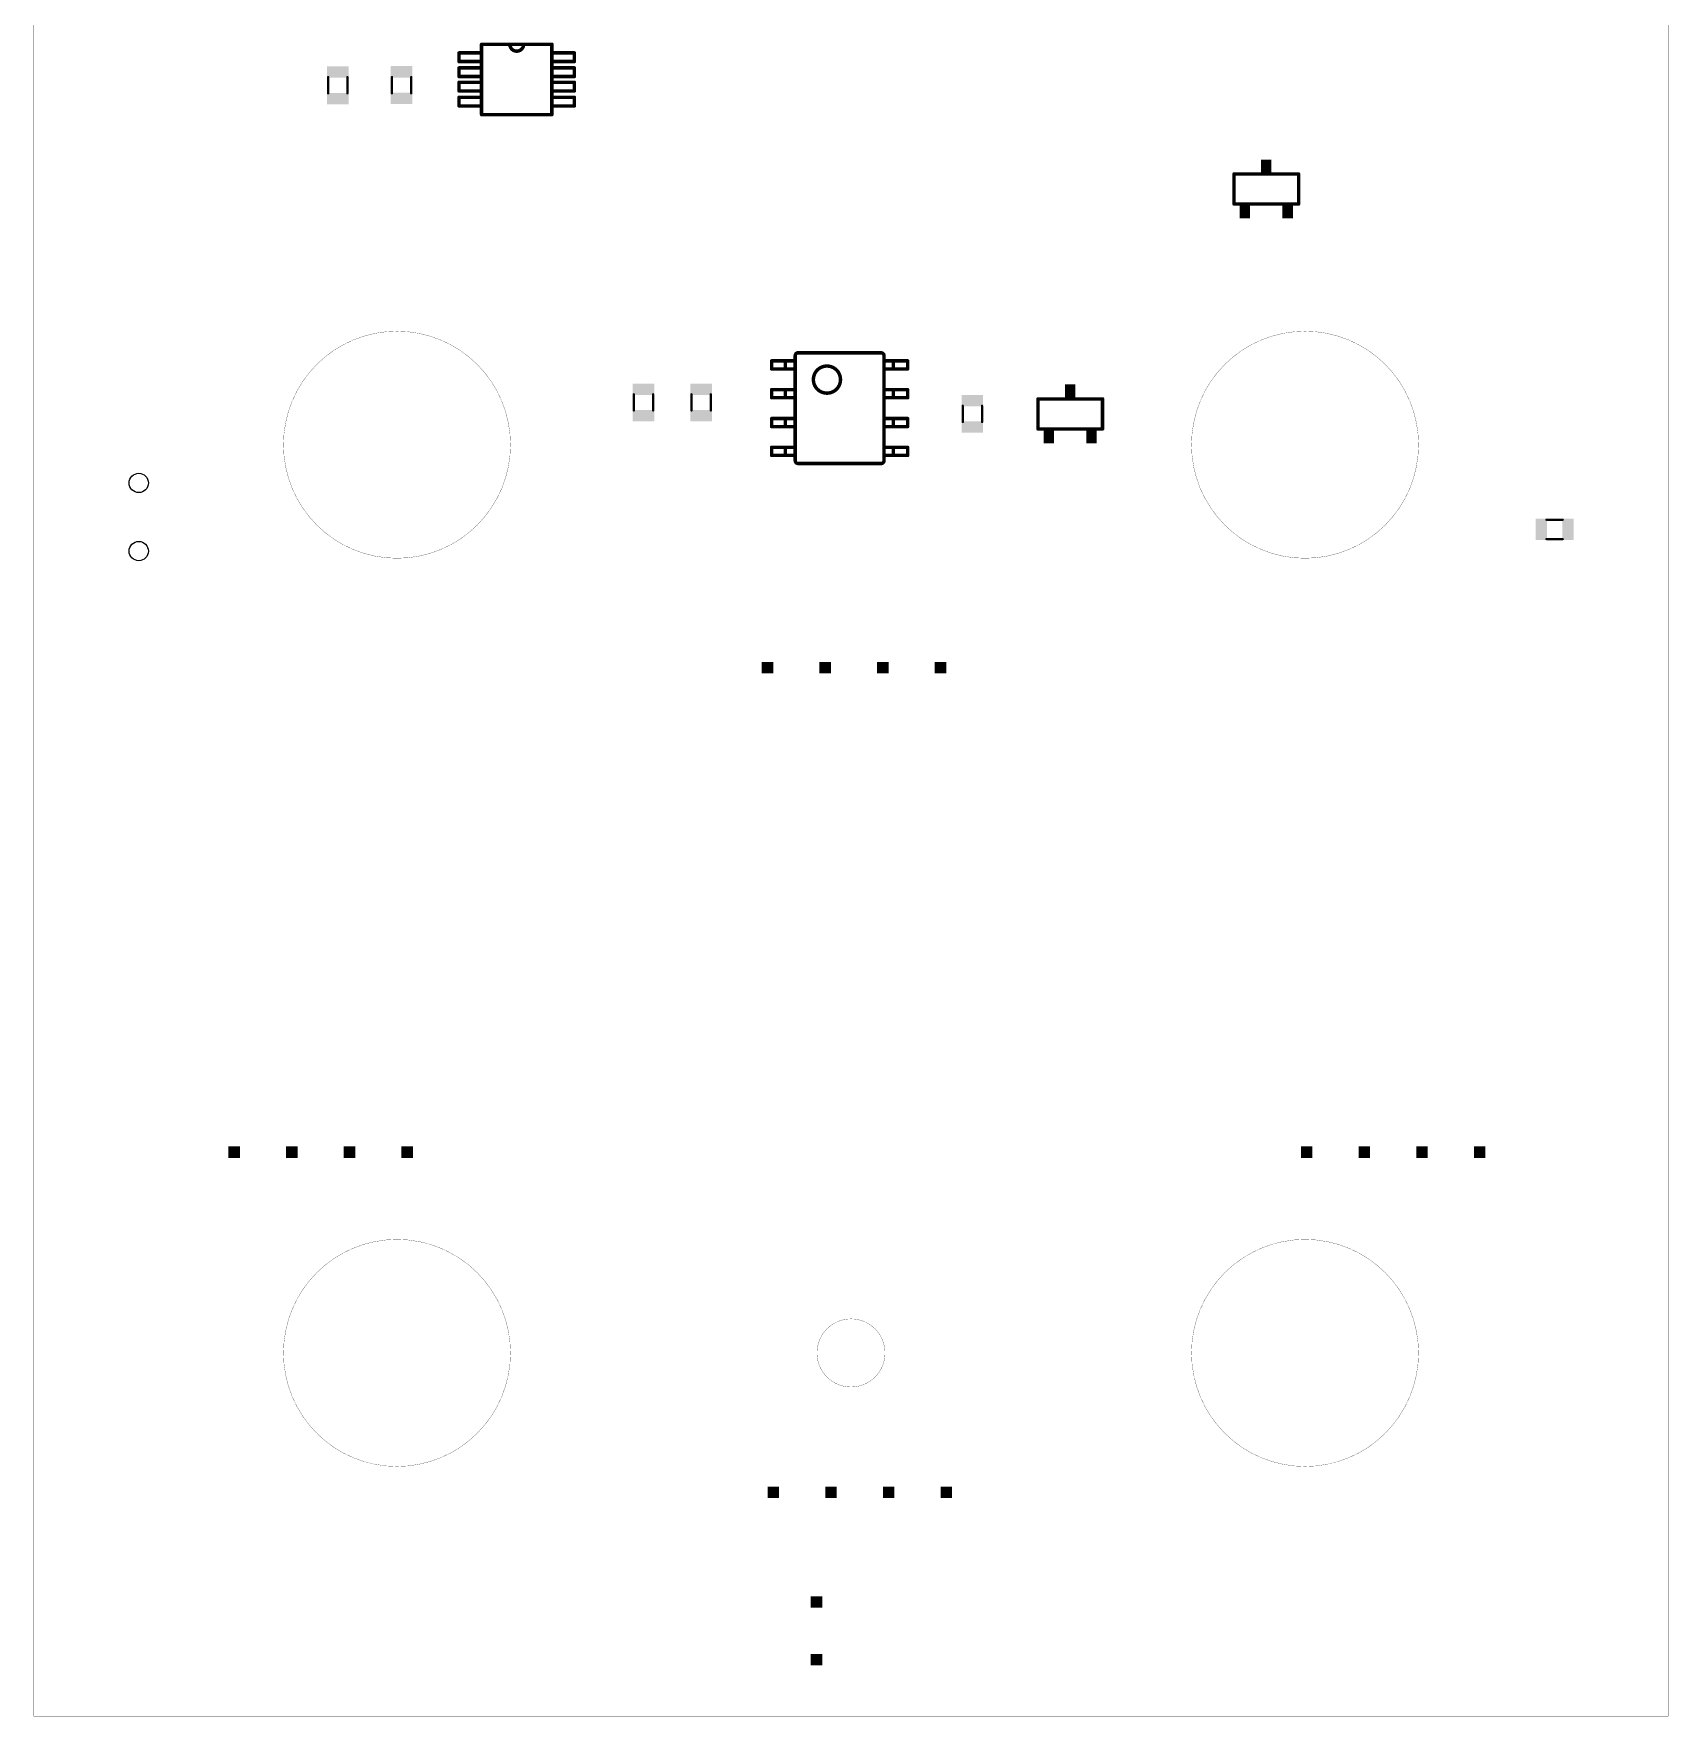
# Model space of a CAD drawing. Extents: x 2 to 74, y 3 to 153.
# Drawn here: x 2.1 to 74.1, y 3.1 to 77.2 of the extents above; entities that cross this region are included whole.
import ezdxf

# ---------------------------------------------------------------- set-up
doc = ezdxf.new("R2010")
doc.units = 0
doc.layers.add('20', color=31, linetype='CONTINUOUS')
doc.layers.add('51', color=253, linetype='CONTINUOUS')

# ---------------------------------------------------------------- blocks, each defined once
blk = doc.blocks.new('RECT')
blk.add_solid([(-0.5, -0.5), (0.5, -0.5), (-0.5, 0.5), (0.5, 0.5)])

msp = doc.modelspace()

# ---------------------------------------------------------------- linework, layer by layer
at = {"layer": '20', "const_width": 0.01}
for points in [[(2.0933, 3.0944), (2.0933, 153.0944)], [(74.0933, 153.0944), (74.0933, 3.0944)], [(74.0933, 3.0944), (2.0933, 3.0944)]]:
    msp.add_lwpolyline(points, dxfattribs=at)
at = {"layer": '20'}
for points, const_width in [([(18.0933, 54.0944, 1), (18.0933, 64.0944, 1), (18.0933, 54.0944)], 0.01), ([(58.0933, 54.0944, 1), (58.0933, 64.0944, 1), (58.0933, 54.0944)], 0.01), ([(18.0933, 14.0944, 1), (18.0933, 24.0944, 1), (18.0933, 14.0944)], 0.01), ([(58.0933, 14.0944, 1), (58.0933, 24.0944, 1), (58.0933, 14.0944)], 0.01), ([(38.0933, 17.5944, 1), (38.0933, 20.5944, 1), (38.0933, 17.5944)], 0.01), ([(2.0933, 3.0969, 1), (2.0933, 3.0919)], 0.005), ([(2.0908, 3.0944, 1), (2.0958, 3.0944)], 0.005), ([(74.0908, 3.0944, 1), (74.0958, 3.0944)], 0.005), ([(74.0933, 3.0919, 1), (74.0933, 3.0969)], 0.005)]:
    msp.add_lwpolyline(points, format="xyb", dxfattribs=dict(at, const_width=const_width))
for centre in [(6.719, 57.41), (6.719, 54.41)]:
    msp.add_circle(centre, 0.425, dxfattribs=at)
at = {"layer": '51'}
for points, const_width in [([(21.8186, 76.3524), (20.828, 76.3524)], 0.1524), ([(20.828, 76.3524), (20.828, 75.9714)], 0.1524), ([(23.0632, 76.7334), (21.8186, 76.7334)], 0.1524), ([(21.8186, 76.7334), (21.8186, 73.6346)], 0.1524), ([(21.8186, 75.9714), (21.8186, 76.3524)], 0.1524), ([(23.6728, 76.7334), (23.0632, 76.7334)], 0.1524), ([(24.9174, 76.7334), (23.6728, 76.7334)], 0.1524), ([(24.9174, 73.6346), (24.9174, 76.7334)], 0.1524), ([(24.9174, 76.3524), (24.9174, 75.9714)], 0.1524), ([(25.908, 76.3524), (24.9174, 76.3524)], 0.1524), ([(25.908, 75.9714), (25.908, 76.3524)], 0.1524), ([(20.828, 75.9714), (21.8186, 75.9714)], 0.1524), ([(21.8186, 75.692), (20.828, 75.692)], 0.1524), ([(20.828, 75.692), (20.828, 75.311)], 0.1524), ([(21.8186, 75.311), (21.8186, 75.692)], 0.1524), ([(24.9174, 75.9714), (25.908, 75.9714)], 0.1524), ([(24.9174, 75.692), (24.9174, 75.311)], 0.1524), ([(25.908, 75.692), (24.9174, 75.692)], 0.1524), ([(25.908, 75.311), (25.908, 75.692)], 0.1524), ([(15.062, 74.574), (15.062, 75.286)], 0.1016), ([(15.913, 74.574), (15.913, 75.286)], 0.1016), ([(17.869, 75.286), (17.869, 74.574)], 0.1016), ([(18.72, 75.286), (18.72, 74.574)], 0.1016), ([(20.828, 75.311), (21.8186, 75.311)], 0.1524), ([(21.8186, 75.057), (20.828, 75.057)], 0.1524), ([(20.828, 75.057), (20.828, 74.676)], 0.1524), ([(21.8186, 74.676), (21.8186, 75.057)], 0.1524), ([(24.9174, 75.311), (25.908, 75.311)], 0.1524), ([(24.9174, 75.057), (24.9174, 74.676)], 0.1524), ([(25.908, 75.057), (24.9174, 75.057)], 0.1524), ([(25.908, 74.676), (25.908, 75.057)], 0.1524), ([(20.828, 74.676), (21.8186, 74.676)], 0.1524), ([(21.8186, 74.3966), (20.828, 74.3966)], 0.1524), ([(20.828, 74.3966), (20.828, 74.0156)], 0.1524), ([(21.8186, 74.0156), (21.8186, 74.3966)], 0.1524), ([(24.9174, 74.676), (25.908, 74.676)], 0.1524), ([(24.9174, 74.3966), (24.9174, 74.0156)], 0.1524), ([(25.908, 74.3966), (24.9174, 74.3966)], 0.1524), ([(25.908, 74.0156), (25.908, 74.3966)], 0.1524), ([(20.828, 74.0156), (21.8186, 74.0156)], 0.1524), ([(21.8186, 73.6346), (24.9174, 73.6346)], 0.1524), ([(24.9174, 74.0156), (25.908, 74.0156)], 0.1524), ([(54.9656, 69.6976), (54.9656, 71.0184)], 0.1524), ([(54.9656, 71.0184), (57.8104, 71.0184)], 0.1524), ([(57.8104, 71.0184), (57.8104, 69.6976)], 0.1524), ([(57.8104, 69.6976), (54.9656, 69.6976)], 0.1524), ([(35.6362, 62.7888), (35.6362, 63.0174)], 0.1524), ([(35.7632, 63.1444), (39.4208, 63.1444)], 0.1524), ([(39.5478, 62.7888), (39.5478, 63.0174)], 0.1524), ([(34.5948, 62.4332), (34.5948, 62.7888)], 0.1524), ([(34.5948, 62.7888), (35.2044, 62.7888)], 0.1524), ([(34.5948, 62.4332), (35.2044, 62.4332)], 0.1524), ([(35.2044, 62.7888), (35.6362, 62.7888)], 0.1524), ([(35.2044, 62.4332), (35.2044, 62.7888)], 0.1524), ([(35.2044, 62.4332), (35.6362, 62.4332)], 0.1524), ([(35.6362, 62.4332), (35.6362, 62.7888)], 0.1524), ([(35.6362, 61.5188), (35.6362, 62.4332)], 0.1524), ([(39.5478, 62.7888), (39.9542, 62.7888)], 0.1524), ([(39.5478, 62.4332), (39.5478, 62.7888)], 0.1524), ([(39.5478, 61.5188), (39.5478, 62.4332)], 0.1524), ([(39.5478, 62.4332), (39.9542, 62.4332)], 0.1524), ([(39.9542, 62.7888), (40.5892, 62.7888)], 0.1524), ([(39.9542, 62.4332), (39.9542, 62.7888)], 0.1524), ([(39.9542, 62.4332), (40.5892, 62.4332)], 0.1524), ([(40.5892, 62.4332), (40.5892, 62.7888)], 0.1524), ([(34.5948, 61.1632), (34.5948, 61.5188)], 0.1524), ([(34.5948, 61.5188), (35.2044, 61.5188)], 0.1524), ([(35.2044, 61.5188), (35.6362, 61.5188)], 0.1524), ([(35.2044, 61.1632), (35.2044, 61.5188)], 0.1524), ([(35.6362, 61.1632), (35.6362, 61.5188)], 0.1524), ([(39.5478, 61.5188), (39.9542, 61.5188)], 0.1524), ([(39.5478, 61.1632), (39.5478, 61.5188)], 0.1524), ([(39.9542, 61.5188), (40.5892, 61.5188)], 0.1524), ([(39.9542, 61.1632), (39.9542, 61.5188)], 0.1524), ([(40.5892, 61.1632), (40.5892, 61.5188)], 0.1524), ([(28.524, 60.604), (28.524, 61.316)], 0.1016), ([(29.375, 60.604), (29.375, 61.316)], 0.1016), ([(31.064, 60.604), (31.064, 61.316)], 0.1016), ([(31.915, 60.604), (31.915, 61.316)], 0.1016), ([(34.5948, 61.1632), (35.2044, 61.1632)], 0.1524), ([(35.2044, 61.1632), (35.6362, 61.1632)], 0.1524), ([(35.6362, 60.2488), (35.6362, 61.1632)], 0.1524), ([(39.5478, 60.2488), (39.5478, 61.1632)], 0.1524), ([(39.5478, 61.1632), (39.9542, 61.1632)], 0.1524), ([(39.9542, 61.1632), (40.5892, 61.1632)], 0.1524), ([(43.015, 60.808), (43.015, 60.096)], 0.1016), ([(43.866, 60.808), (43.866, 60.096)], 0.1016), ([(46.3296, 59.7916), (46.3296, 61.1124)], 0.1524), ([(46.3296, 61.1124), (49.1744, 61.1124)], 0.1524), ([(49.1744, 61.1124), (49.1744, 59.7916)], 0.1524), ([(34.5948, 59.8932), (34.5948, 60.2488)], 0.1524), ([(34.5948, 60.2488), (35.2044, 60.2488)], 0.1524), ([(35.2044, 60.2488), (35.6362, 60.2488)], 0.1524), ([(35.2044, 59.8932), (35.2044, 60.2488)], 0.1524), ([(35.6362, 59.8932), (35.6362, 60.2488)], 0.1524), ([(39.5478, 60.2488), (39.9542, 60.2488)], 0.1524), ([(39.5478, 59.8932), (39.5478, 60.2488)], 0.1524), ([(39.9542, 60.2488), (40.5892, 60.2488)], 0.1524), ([(39.9542, 59.8932), (39.9542, 60.2488)], 0.1524), ([(40.5892, 59.8932), (40.5892, 60.2488)], 0.1524), ([(34.5948, 59.8932), (35.2044, 59.8932)], 0.1524), ([(35.2044, 59.8932), (35.6362, 59.8932)], 0.1524), ([(35.6362, 58.9788), (35.6362, 59.8932)], 0.1524), ([(39.5478, 58.9788), (39.5478, 59.8932)], 0.1524), ([(39.5478, 59.8932), (39.9542, 59.8932)], 0.1524), ([(39.9542, 59.8932), (40.5892, 59.8932)], 0.1524), ([(49.1744, 59.7916), (46.3296, 59.7916)], 0.1524), ([(34.5948, 58.6232), (34.5948, 58.9788)], 0.1524), ([(34.5948, 58.9788), (35.2044, 58.9788)], 0.1524), ([(34.5948, 58.6232), (35.2044, 58.6232)], 0.1524), ([(35.2044, 58.9788), (35.6362, 58.9788)], 0.1524), ([(35.2044, 58.6232), (35.2044, 58.9788)], 0.1524), ([(35.2044, 58.6232), (35.6362, 58.6232)], 0.1524), ([(35.6362, 58.6232), (35.6362, 58.9788)], 0.1524), ([(35.6362, 58.3946), (35.6362, 58.6232)], 0.1524), ([(39.5478, 58.9788), (39.9542, 58.9788)], 0.1524), ([(39.5478, 58.6232), (39.5478, 58.9788)], 0.1524), ([(39.5478, 58.3946), (39.5478, 58.6232)], 0.1524), ([(39.5478, 58.6232), (39.9542, 58.6232)], 0.1524), ([(39.9542, 58.9788), (40.5892, 58.9788)], 0.1524), ([(39.9542, 58.6232), (39.9542, 58.9788)], 0.1524), ([(39.9542, 58.6232), (40.5892, 58.6232)], 0.1524), ([(40.5892, 58.6232), (40.5892, 58.9788)], 0.1524), ([(35.7632, 58.2676), (39.4208, 58.2676)], 0.1524), ([(69.444, 55.791), (68.732, 55.791)], 0.1016), ([(69.444, 54.94), (68.732, 54.94)], 0.1016)]:
    msp.add_lwpolyline(points, dxfattribs=dict(at, const_width=const_width))
for points, const_width in [([(20.828, 76.3905, 1), (20.828, 76.3143)], 0.0762), ([(20.8661, 76.3524, 1), (20.7899, 76.3524)], 0.0762), ([(21.8186, 76.7715, 1), (21.8186, 76.6953)], 0.0762), ([(21.8567, 76.7334, 1), (21.7805, 76.7334)], 0.0762), ([(21.8567, 76.3524, 1), (21.7805, 76.3524)], 0.0762), ([(21.8186, 76.3143, 1), (21.8186, 76.3905)], 0.0762), ([(23.0632, 76.7715, 1), (23.0632, 76.6953)], 0.0762), ([(23.0632, 76.7334, 1), (23.6728, 76.7334)], 0.1524), ([(23.1013, 76.7334, 1), (23.0251, 76.7334)], 0.0762), ([(23.0632, 76.6953, 1), (23.0632, 76.7715)], 0.0762), ([(23.6728, 76.7715, 1), (23.6728, 76.6953)], 0.0762), ([(23.7109, 76.7334, 1), (23.6347, 76.7334)], 0.0762), ([(23.6728, 76.6953, 1), (23.6728, 76.7715)], 0.0762), ([(24.9555, 76.7334, 1), (24.8793, 76.7334)], 0.0762), ([(24.9555, 76.3524, 1), (24.8793, 76.3524)], 0.0762), ([(24.9174, 76.3905, 1), (24.9174, 76.3143)], 0.0762), ([(24.9174, 76.6953, 1), (24.9174, 76.7715)], 0.0762), ([(25.9461, 76.3524, 1), (25.8699, 76.3524)], 0.0762), ([(25.908, 76.3143, 1), (25.908, 76.3905)], 0.0762), ([(20.828, 76.0095, 1), (20.828, 75.9333)], 0.0762), ([(20.7899, 75.9714, 1), (20.8661, 75.9714)], 0.0762), ([(20.828, 75.7301, 1), (20.828, 75.6539)], 0.0762), ([(20.8661, 75.692, 1), (20.7899, 75.692)], 0.0762), ([(21.7805, 75.9714, 1), (21.8567, 75.9714)], 0.0762), ([(21.8567, 75.692, 1), (21.7805, 75.692)], 0.0762), ([(21.8186, 75.9333, 1), (21.8186, 76.0095)], 0.0762), ([(21.8186, 75.6539, 1), (21.8186, 75.7301)], 0.0762), ([(24.9174, 76.0095, 1), (24.9174, 75.9333)], 0.0762), ([(24.8793, 75.9714, 1), (24.9555, 75.9714)], 0.0762), ([(24.9555, 75.692, 1), (24.8793, 75.692)], 0.0762), ([(24.9174, 75.7301, 1), (24.9174, 75.6539)], 0.0762), ([(25.8699, 75.9714, 1), (25.9461, 75.9714)], 0.0762), ([(25.9461, 75.692, 1), (25.8699, 75.692)], 0.0762), ([(25.908, 75.9333, 1), (25.908, 76.0095)], 0.0762), ([(25.908, 75.6539, 1), (25.908, 75.7301)], 0.0762), ([(15.0874, 75.286, 1), (15.0366, 75.286)], 0.0508), ([(15.9384, 75.286, 1), (15.8876, 75.286)], 0.0508), ([(17.8944, 75.286, 1), (17.8436, 75.286)], 0.0508), ([(18.7454, 75.286, 1), (18.6946, 75.286)], 0.0508), ([(20.828, 75.3491, 1), (20.828, 75.2729)], 0.0762), ([(20.7899, 75.311, 1), (20.8661, 75.311)], 0.0762), ([(20.828, 75.0951, 1), (20.828, 75.0189)], 0.0762), ([(20.8661, 75.057, 1), (20.7899, 75.057)], 0.0762), ([(21.7805, 75.311, 1), (21.8567, 75.311)], 0.0762), ([(21.8567, 75.057, 1), (21.7805, 75.057)], 0.0762), ([(21.8186, 75.2729, 1), (21.8186, 75.3491)], 0.0762), ([(21.8186, 75.0189, 1), (21.8186, 75.0951)], 0.0762), ([(24.9174, 75.3491, 1), (24.9174, 75.2729)], 0.0762), ([(24.8793, 75.311, 1), (24.9555, 75.311)], 0.0762), ([(24.9555, 75.057, 1), (24.8793, 75.057)], 0.0762), ([(24.9174, 75.0951, 1), (24.9174, 75.0189)], 0.0762), ([(25.8699, 75.311, 1), (25.9461, 75.311)], 0.0762), ([(25.9461, 75.057, 1), (25.8699, 75.057)], 0.0762), ([(25.908, 75.2729, 1), (25.908, 75.3491)], 0.0762), ([(25.908, 75.0189, 1), (25.908, 75.0951)], 0.0762), ([(15.0366, 74.574, 1), (15.0874, 74.574)], 0.0508), ([(15.8876, 74.574, 1), (15.9384, 74.574)], 0.0508), ([(17.8436, 74.574, 1), (17.8944, 74.574)], 0.0508), ([(18.6946, 74.574, 1), (18.7454, 74.574)], 0.0508), ([(20.828, 74.7141, 1), (20.828, 74.6379)], 0.0762), ([(20.7899, 74.676, 1), (20.8661, 74.676)], 0.0762), ([(20.828, 74.4347, 1), (20.828, 74.3585)], 0.0762), ([(20.8661, 74.3966, 1), (20.7899, 74.3966)], 0.0762), ([(21.7805, 74.676, 1), (21.8567, 74.676)], 0.0762), ([(21.8567, 74.3966, 1), (21.7805, 74.3966)], 0.0762), ([(21.8186, 74.6379, 1), (21.8186, 74.7141)], 0.0762), ([(21.8186, 74.3585, 1), (21.8186, 74.4347)], 0.0762), ([(24.9174, 74.7141, 1), (24.9174, 74.6379)], 0.0762), ([(24.8793, 74.676, 1), (24.9555, 74.676)], 0.0762), ([(24.9555, 74.3966, 1), (24.8793, 74.3966)], 0.0762), ([(24.9174, 74.4347, 1), (24.9174, 74.3585)], 0.0762), ([(25.8699, 74.676, 1), (25.9461, 74.676)], 0.0762), ([(25.9461, 74.3966, 1), (25.8699, 74.3966)], 0.0762), ([(25.908, 74.6379, 1), (25.908, 74.7141)], 0.0762), ([(25.908, 74.3585, 1), (25.908, 74.4347)], 0.0762), ([(20.828, 74.0537, 1), (20.828, 73.9775)], 0.0762), ([(20.7899, 74.0156, 1), (20.8661, 74.0156)], 0.0762), ([(21.7805, 74.0156, 1), (21.8567, 74.0156)], 0.0762), ([(21.8186, 73.6727, 1), (21.8186, 73.5965)], 0.0762), ([(21.7805, 73.6346, 1), (21.8567, 73.6346)], 0.0762), ([(21.8186, 73.9775, 1), (21.8186, 74.0537)], 0.0762), ([(24.9174, 74.0537, 1), (24.9174, 73.9775)], 0.0762), ([(24.8793, 74.0156, 1), (24.9555, 74.0156)], 0.0762), ([(24.8793, 73.6346, 1), (24.9555, 73.6346)], 0.0762), ([(24.9174, 73.5965, 1), (24.9174, 73.6727)], 0.0762), ([(25.8699, 74.0156, 1), (25.9461, 74.0156)], 0.0762), ([(25.908, 73.9775, 1), (25.908, 74.0537)], 0.0762), ([(55.0037, 71.0184, 1), (54.9275, 71.0184)], 0.0762), ([(54.9656, 71.0565, 1), (54.9656, 70.9803)], 0.0762), ([(57.8485, 71.0184, 1), (57.7723, 71.0184)], 0.0762), ([(57.8104, 70.9803, 1), (57.8104, 71.0565)], 0.0762), ([(54.9656, 69.7357, 1), (54.9656, 69.6595)], 0.0762), ([(54.9275, 69.6976, 1), (55.0037, 69.6976)], 0.0762), ([(57.7723, 69.6976, 1), (57.8485, 69.6976)], 0.0762), ([(57.8104, 69.6595, 1), (57.8104, 69.7357)], 0.0762), ([(35.7632, 63.1444, 0.4091), (35.6362, 63.0174)], 0.1524), ([(35.6743, 63.0174, 1), (35.5981, 63.0174)], 0.0762), ([(35.5981, 63.0177, 1), (35.6743, 63.0171)], 0.0762), ([(35.7632, 63.1825, 1), (35.7632, 63.1063)], 0.0762), ([(35.7635, 63.1063, 1), (35.7629, 63.1825)], 0.0762), ([(39.5478, 63.0174, 0.4091), (39.4208, 63.1444)], 0.1524), ([(39.4211, 63.1825, 1), (39.4205, 63.1063)], 0.0762), ([(39.4208, 63.1063, 1), (39.4208, 63.1825)], 0.0762), ([(39.5859, 63.0174, 1), (39.5097, 63.0174)], 0.0762), ([(39.5097, 63.0171, 1), (39.5859, 63.0177)], 0.0762), ([(34.6329, 62.7888, 1), (34.5567, 62.7888)], 0.0762), ([(34.5948, 62.8269, 1), (34.5948, 62.7507)], 0.0762), ([(34.5948, 62.4713, 1), (34.5948, 62.3951)], 0.0762), ([(34.5567, 62.4332, 1), (34.6329, 62.4332)], 0.0762), ([(35.2044, 62.8269, 1), (35.2044, 62.7507)], 0.0762), ([(35.2425, 62.7888, 1), (35.1663, 62.7888)], 0.0762), ([(35.2044, 62.4713, 1), (35.2044, 62.3951)], 0.0762), ([(35.1663, 62.4332, 1), (35.2425, 62.4332)], 0.0762), ([(35.2044, 62.7507, 1), (35.2044, 62.8269)], 0.0762), ([(35.2044, 62.3951, 1), (35.2044, 62.4713)], 0.0762), ([(35.6743, 62.7888, 1), (35.5981, 62.7888)], 0.0762), ([(35.5981, 62.7888, 1), (35.6743, 62.7888)], 0.0762), ([(35.6743, 62.4332, 1), (35.5981, 62.4332)], 0.0762), ([(35.5981, 62.4332, 1), (35.6743, 62.4332)], 0.0762), ([(35.6362, 62.7507, 1), (35.6362, 62.8269)], 0.0762), ([(35.6362, 62.3951, 1), (35.6362, 62.4713)], 0.0762), ([(37.0332, 62.5602, 1), (37.0332, 61.3664)], 0.1524), ([(37.0332, 61.3664, 1), (37.0332, 62.5602)], 0.1524), ([(37.0332, 62.5983, 1), (37.0332, 62.5221)], 0.0762), ([(37.0332, 62.5221, 1), (37.0332, 62.5983)], 0.0762), ([(39.5478, 62.8269, 1), (39.5478, 62.7507)], 0.0762), ([(39.5859, 62.7888, 1), (39.5097, 62.7888)], 0.0762), ([(39.5097, 62.7888, 1), (39.5859, 62.7888)], 0.0762), ([(39.5859, 62.4332, 1), (39.5097, 62.4332)], 0.0762), ([(39.5478, 62.4713, 1), (39.5478, 62.3951)], 0.0762), ([(39.5097, 62.4332, 1), (39.5859, 62.4332)], 0.0762), ([(39.9542, 62.8269, 1), (39.9542, 62.7507)], 0.0762), ([(39.9923, 62.7888, 1), (39.9161, 62.7888)], 0.0762), ([(39.9542, 62.4713, 1), (39.9542, 62.3951)], 0.0762), ([(39.9161, 62.4332, 1), (39.9923, 62.4332)], 0.0762), ([(39.9542, 62.7507, 1), (39.9542, 62.8269)], 0.0762), ([(39.9542, 62.3951, 1), (39.9542, 62.4713)], 0.0762), ([(40.6273, 62.7888, 1), (40.5511, 62.7888)], 0.0762), ([(40.5511, 62.4332, 1), (40.6273, 62.4332)], 0.0762), ([(40.5892, 62.7507, 1), (40.5892, 62.8269)], 0.0762), ([(40.5892, 62.3951, 1), (40.5892, 62.4713)], 0.0762), ([(34.6329, 61.5188, 1), (34.5567, 61.5188)], 0.0762), ([(34.5948, 61.5569, 1), (34.5948, 61.4807)], 0.0762), ([(35.2044, 61.5569, 1), (35.2044, 61.4807)], 0.0762), ([(35.2425, 61.5188, 1), (35.1663, 61.5188)], 0.0762), ([(35.2044, 61.4807, 1), (35.2044, 61.5569)], 0.0762), ([(35.6743, 61.5188, 1), (35.5981, 61.5188)], 0.0762), ([(35.5981, 61.5188, 1), (35.6743, 61.5188)], 0.0762), ([(35.6362, 61.4807, 1), (35.6362, 61.5569)], 0.0762), ([(39.5478, 61.5569, 1), (39.5478, 61.4807)], 0.0762), ([(39.5859, 61.5188, 1), (39.5097, 61.5188)], 0.0762), ([(39.5097, 61.5188, 1), (39.5859, 61.5188)], 0.0762), ([(39.9542, 61.5569, 1), (39.9542, 61.4807)], 0.0762), ([(39.9923, 61.5188, 1), (39.9161, 61.5188)], 0.0762), ([(39.9542, 61.4807, 1), (39.9542, 61.5569)], 0.0762), ([(40.6273, 61.5188, 1), (40.5511, 61.5188)], 0.0762), ([(40.5892, 61.4807, 1), (40.5892, 61.5569)], 0.0762), ([(28.5494, 61.316, 1), (28.4986, 61.316)], 0.0508), ([(29.4004, 61.316, 1), (29.3496, 61.316)], 0.0508), ([(31.0894, 61.316, 1), (31.0386, 61.316)], 0.0508), ([(31.9404, 61.316, 1), (31.8896, 61.316)], 0.0508), ([(34.5948, 61.2013, 1), (34.5948, 61.1251)], 0.0762), ([(34.5567, 61.1632, 1), (34.6329, 61.1632)], 0.0762), ([(35.2044, 61.2013, 1), (35.2044, 61.1251)], 0.0762), ([(35.1663, 61.1632, 1), (35.2425, 61.1632)], 0.0762), ([(35.2044, 61.1251, 1), (35.2044, 61.2013)], 0.0762), ([(35.6743, 61.1632, 1), (35.5981, 61.1632)], 0.0762), ([(35.5981, 61.1632, 1), (35.6743, 61.1632)], 0.0762), ([(35.6362, 61.1251, 1), (35.6362, 61.2013)], 0.0762), ([(37.0332, 61.4045, 1), (37.0332, 61.3283)], 0.0762), ([(37.0332, 61.3283, 1), (37.0332, 61.4045)], 0.0762), ([(39.5859, 61.1632, 1), (39.5097, 61.1632)], 0.0762), ([(39.5478, 61.2013, 1), (39.5478, 61.1251)], 0.0762), ([(39.5097, 61.1632, 1), (39.5859, 61.1632)], 0.0762), ([(39.9542, 61.2013, 1), (39.9542, 61.1251)], 0.0762), ([(39.9161, 61.1632, 1), (39.9923, 61.1632)], 0.0762), ([(39.9542, 61.1251, 1), (39.9542, 61.2013)], 0.0762), ([(40.5511, 61.1632, 1), (40.6273, 61.1632)], 0.0762), ([(40.5892, 61.1251, 1), (40.5892, 61.2013)], 0.0762), ([(43.0404, 60.808, 1), (42.9896, 60.808)], 0.0508), ([(43.8914, 60.808, 1), (43.8406, 60.808)], 0.0508), ([(46.3677, 61.1124, 1), (46.2915, 61.1124)], 0.0762), ([(46.3296, 61.1505, 1), (46.3296, 61.0743)], 0.0762), ([(49.2125, 61.1124, 1), (49.1363, 61.1124)], 0.0762), ([(49.1744, 61.0743, 1), (49.1744, 61.1505)], 0.0762), ([(28.4986, 60.604, 1), (28.5494, 60.604)], 0.0508), ([(29.3496, 60.604, 1), (29.4004, 60.604)], 0.0508), ([(31.0386, 60.604, 1), (31.0894, 60.604)], 0.0508), ([(31.8896, 60.604, 1), (31.9404, 60.604)], 0.0508), ([(34.6329, 60.2488, 1), (34.5567, 60.2488)], 0.0762), ([(34.5948, 60.2869, 1), (34.5948, 60.2107)], 0.0762), ([(35.2044, 60.2869, 1), (35.2044, 60.2107)], 0.0762), ([(35.2425, 60.2488, 1), (35.1663, 60.2488)], 0.0762), ([(35.2044, 60.2107, 1), (35.2044, 60.2869)], 0.0762), ([(35.6743, 60.2488, 1), (35.5981, 60.2488)], 0.0762), ([(35.5981, 60.2488, 1), (35.6743, 60.2488)], 0.0762), ([(35.6362, 60.2107, 1), (35.6362, 60.2869)], 0.0762), ([(39.5478, 60.2869, 1), (39.5478, 60.2107)], 0.0762), ([(39.5859, 60.2488, 1), (39.5097, 60.2488)], 0.0762), ([(39.5097, 60.2488, 1), (39.5859, 60.2488)], 0.0762), ([(39.9542, 60.2869, 1), (39.9542, 60.2107)], 0.0762), ([(39.9923, 60.2488, 1), (39.9161, 60.2488)], 0.0762), ([(39.9542, 60.2107, 1), (39.9542, 60.2869)], 0.0762), ([(40.6273, 60.2488, 1), (40.5511, 60.2488)], 0.0762), ([(40.5892, 60.2107, 1), (40.5892, 60.2869)], 0.0762), ([(42.9896, 60.096, 1), (43.0404, 60.096)], 0.0508), ([(43.8406, 60.096, 1), (43.8914, 60.096)], 0.0508), ([(34.5948, 59.9313, 1), (34.5948, 59.8551)], 0.0762), ([(34.5567, 59.8932, 1), (34.6329, 59.8932)], 0.0762), ([(35.2044, 59.9313, 1), (35.2044, 59.8551)], 0.0762), ([(35.1663, 59.8932, 1), (35.2425, 59.8932)], 0.0762), ([(35.2044, 59.8551, 1), (35.2044, 59.9313)], 0.0762), ([(35.6743, 59.8932, 1), (35.5981, 59.8932)], 0.0762), ([(35.5981, 59.8932, 1), (35.6743, 59.8932)], 0.0762), ([(35.6362, 59.8551, 1), (35.6362, 59.9313)], 0.0762), ([(39.5859, 59.8932, 1), (39.5097, 59.8932)], 0.0762), ([(39.5478, 59.9313, 1), (39.5478, 59.8551)], 0.0762), ([(39.5097, 59.8932, 1), (39.5859, 59.8932)], 0.0762), ([(39.9542, 59.9313, 1), (39.9542, 59.8551)], 0.0762), ([(39.9161, 59.8932, 1), (39.9923, 59.8932)], 0.0762), ([(39.9542, 59.8551, 1), (39.9542, 59.9313)], 0.0762), ([(40.5511, 59.8932, 1), (40.6273, 59.8932)], 0.0762), ([(40.5892, 59.8551, 1), (40.5892, 59.9313)], 0.0762), ([(46.3296, 59.8297, 1), (46.3296, 59.7535)], 0.0762), ([(46.2915, 59.7916, 1), (46.3677, 59.7916)], 0.0762), ([(49.1363, 59.7916, 1), (49.2125, 59.7916)], 0.0762), ([(49.1744, 59.7535, 1), (49.1744, 59.8297)], 0.0762), ([(34.6329, 58.9788, 1), (34.5567, 58.9788)], 0.0762), ([(34.5948, 59.0169, 1), (34.5948, 58.9407)], 0.0762), ([(34.5948, 58.6613, 1), (34.5948, 58.5851)], 0.0762), ([(34.5567, 58.6232, 1), (34.6329, 58.6232)], 0.0762), ([(35.2044, 59.0169, 1), (35.2044, 58.9407)], 0.0762), ([(35.2425, 58.9788, 1), (35.1663, 58.9788)], 0.0762), ([(35.2044, 58.6613, 1), (35.2044, 58.5851)], 0.0762), ([(35.1663, 58.6232, 1), (35.2425, 58.6232)], 0.0762), ([(35.2044, 58.9407, 1), (35.2044, 59.0169)], 0.0762), ([(35.2044, 58.5851, 1), (35.2044, 58.6613)], 0.0762), ([(35.6743, 58.9788, 1), (35.5981, 58.9788)], 0.0762), ([(35.5981, 58.9788, 1), (35.6743, 58.9788)], 0.0762), ([(35.6743, 58.6232, 1), (35.5981, 58.6232)], 0.0762), ([(35.5981, 58.6232, 1), (35.6743, 58.6232)], 0.0762), ([(35.6362, 58.9407, 1), (35.6362, 59.0169)], 0.0762), ([(35.6362, 58.5851, 1), (35.6362, 58.6613)], 0.0762), ([(39.5478, 59.0169, 1), (39.5478, 58.9407)], 0.0762), ([(39.5859, 58.9788, 1), (39.5097, 58.9788)], 0.0762), ([(39.5097, 58.9788, 1), (39.5859, 58.9788)], 0.0762), ([(39.5859, 58.6232, 1), (39.5097, 58.6232)], 0.0762), ([(39.5478, 58.6613, 1), (39.5478, 58.5851)], 0.0762), ([(39.5097, 58.6232, 1), (39.5859, 58.6232)], 0.0762), ([(39.9542, 59.0169, 1), (39.9542, 58.9407)], 0.0762), ([(39.9923, 58.9788, 1), (39.9161, 58.9788)], 0.0762), ([(39.9542, 58.6613, 1), (39.9542, 58.5851)], 0.0762), ([(39.9161, 58.6232, 1), (39.9923, 58.6232)], 0.0762), ([(39.9542, 58.9407, 1), (39.9542, 59.0169)], 0.0762), ([(39.9542, 58.5851, 1), (39.9542, 58.6613)], 0.0762), ([(40.6273, 58.9788, 1), (40.5511, 58.9788)], 0.0762), ([(40.5511, 58.6232, 1), (40.6273, 58.6232)], 0.0762), ([(40.5892, 58.9407, 1), (40.5892, 59.0169)], 0.0762), ([(40.5892, 58.5851, 1), (40.5892, 58.6613)], 0.0762), ([(35.6362, 58.3946, 0.4091), (35.7632, 58.2676)], 0.1524), ([(35.6743, 58.3949, 1), (35.5981, 58.3943)], 0.0762), ([(35.5981, 58.3946, 1), (35.6743, 58.3946)], 0.0762), ([(35.7632, 58.3057, 1), (35.7632, 58.2295)], 0.0762), ([(35.7629, 58.2295, 1), (35.7635, 58.3057)], 0.0762), ([(39.4208, 58.2676, 0.4091), (39.5478, 58.3946)], 0.1524), ([(39.4205, 58.3057, 1), (39.4211, 58.2295)], 0.0762), ([(39.4208, 58.2295, 1), (39.4208, 58.3057)], 0.0762), ([(39.5859, 58.3943, 1), (39.5097, 58.3949)], 0.0762), ([(39.5097, 58.3946, 1), (39.5859, 58.3946)], 0.0762), ([(68.732, 55.8164, 1), (68.732, 55.7656)], 0.0508), ([(69.444, 55.7656, 1), (69.444, 55.8164)], 0.0508), ([(68.732, 54.9654, 1), (68.732, 54.9146)], 0.0508), ([(69.444, 54.9146, 1), (69.444, 54.9654)], 0.0508)]:
    msp.add_lwpolyline(points, format="xyb", dxfattribs=dict(at, const_width=const_width))

# ---------------------------------------------------------------- block references
for p, xscale, yscale, rotation in [((15.4889, 75.5102), 0.5001, 0.95, 90), ((18.2931, 75.5182), 0.5001, 0.95, 270), ((15.4889, 74.3419), 0.5001, 0.95, 90), ((18.2931, 74.3498), 0.5001, 0.95, 270), ((28.9509, 61.5403), 0.5001, 0.95, 90), ((31.4909, 61.5403), 0.5001, 0.95, 90), ((43.4391, 61.0402), 0.5001, 0.95, 270), ((28.9509, 60.3719), 0.5001, 0.95, 90), ((31.4909, 60.3719), 0.5001, 0.95, 90), ((43.4391, 59.8718), 0.5001, 0.95, 270), ((68.5078, 55.3669), 0.5001, 0.95, 180), ((69.6762, 55.3669), 0.5001, 0.95, 180), ((34.417, 49.276), 0.508, 0.508, 180), ((36.957, 49.276), 0.508, 0.508, 180), ((39.497, 49.276), 0.508, 0.508, 180), ((42.037, 49.276), 0.508, 0.508, 180), ((10.922, 27.94), 0.508, 0.508, 180), ((13.462, 27.94), 0.508, 0.508, 180), ((16.002, 27.94), 0.508, 0.508, 180), ((18.542, 27.94), 0.508, 0.508, 180), ((58.166, 27.94), 0.508, 0.508, 180), ((60.706, 27.94), 0.508, 0.508, 180), ((63.246, 27.94), 0.508, 0.508, 180), ((65.786, 27.94), 0.508, 0.508, 180), ((34.671, 12.954), 0.508, 0.508, 180), ((37.211, 12.954), 0.508, 0.508, 180), ((39.751, 12.954), 0.508, 0.508, 180), ((42.291, 12.954), 0.508, 0.508, 180), ((36.576, 8.128), 0.508, 0.508, 90), ((36.576, 5.588), 0.508, 0.508, 90)]:
    msp.add_blockref('RECT', p, dxfattribs=dict(at, xscale=xscale, yscale=yscale, rotation=rotation))
at = {"layer": '51', "xscale": 0.4572, "yscale": 0.5842}
for p in [(56.388, 71.3613), (55.4482, 69.3547), (57.3278, 69.3547), (47.752, 61.4553), (46.8122, 59.4487), (48.6918, 59.4487)]:
    msp.add_blockref('RECT', p, dxfattribs=at)

doc.saveas('drawing.dxf')
